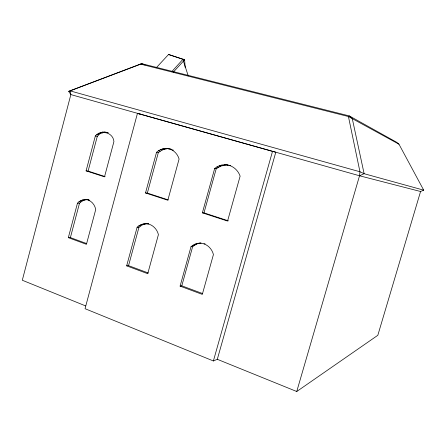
<?xml version="1.0" encoding="UTF-8"?>
<svg xmlns="http://www.w3.org/2000/svg" width="446" height="446" viewBox="0 0 446 446"><rect width="100%" height="100%" fill="white"/><g stroke="black" fill="none" stroke-linecap="round" stroke-linejoin="round"><path stroke-width="0.67" d="M142.029 114.611L137.452 113.373L85.047 308.699L213.389 360.965L217.308 359.303L296.741 391.51L359.532 175.774L359.955 171.766L348.426 116.523L140.418 64.073L68.701 91.352L70.853 94.591L359.532 175.774L420.572 191.501L423.7 190.152L398.969 144.197L396.762 142.335L349.363 115.943L141.873 63.711L68.701 91.352M88.208 200.07C92.255 201.497 94.959 205.4 95.723 209.52L86.435 244.33L68.333 237.662L77.459 203.203C80.397 199.552 85.297 199.083 89.534 200.131M86.095 170.863L88.091 171.091L97.3 136.342C102.418 129.089 113.273 133.237 113.925 141.572L104.515 176.839L86.095 170.863L95.338 135.963C98.415 132.15 103.712 131.208 108.194 132.791L104.347 132.027M68.333 237.662L70.39 237.595L79.483 203.292C81.679 200.828 84.996 199.34 88.319 199.73L84.389 199.591M167.311 148.501L171.292 149.293L169.564 148.953C174.241 150.363 177.759 154.411 179.091 159.038L167.83 200.226L145.513 192.951L156.546 152.264C159.841 149.204 164.641 147.665 169.051 148.841L165.014 148.462M145.145 223.702C151.545 223.401 157.025 228.625 158.408 234.641L147.732 273.688L126.653 265.844L137.123 227.243C140.122 224.243 144.504 223.284 148.613 223.78M145.513 192.951L147.336 193.09L158.324 152.588L162.283 149.945L166.759 148.802M126.653 265.844L128.548 265.643L138.979 227.22L142.709 224.7L146.968 223.697M199.429 243.17C206.108 242.919 211.939 248.249 213.422 254.571L202.306 294.393L180.095 286.12L190.988 246.766C193.675 244.179 197.383 243.064 201.051 243.07L197.126 243.466M180.095 286.12L181.795 285.819L192.65 246.649L196.558 244.079L198.76 243.365M230.231 165.566L229.227 165.388C234.351 166.921 238.387 171.125 240.132 176.125L227.566 221.06L202.378 212.831L214.665 168.488C218.406 165.444 223.502 164.056 228.235 165.143L224.171 164.769M202.378 212.831L203.989 212.876L216.221 168.744L220.703 166.113L225.693 165.048M213.389 360.965L272.517 151.356L275.795 152.225L217.308 359.303M420.572 191.501L377.818 335.297L296.741 391.51M173.254 72.207L184.627 59.803L168.56 54.49L156.262 67.759M172.05 71.36L183.105 59.123L183.373 60.974L188.24 75.865M359.532 175.774L364.12 173.7L423.7 190.152M138.673 64.637L141.873 63.711L145.112 64.999M190.988 246.766L192.65 246.649M192.85 245.289L194.501 245.183M194.919 244.179L196.558 244.079M204.023 243.862L205.093 243.795M137.123 227.243L138.979 227.22M138.901 225.799L140.746 225.787M140.864 224.712L142.709 224.7M147.342 223.814L148.551 223.808M142.965 224.004L144.799 223.998M77.459 203.203L79.483 203.292M78.964 201.782L80.982 201.871M80.654 200.683L82.672 200.778M82.482 199.947L84.495 200.042M214.665 168.488L216.221 168.744M216.823 166.982L218.373 167.25M219.159 165.845L220.703 166.113M221.629 165.098L223.162 165.377M156.546 152.264L158.324 152.588M158.441 150.759L160.214 151.094M160.521 149.605L162.283 149.945M95.338 135.963L97.3 136.342M162.729 148.836L164.485 149.176M171.716 149.806L173.438 150.146M96.871 134.475L98.822 134.859M98.588 133.304L100.54 133.7M100.445 132.495L102.39 132.891M102.385 132.061L104.325 132.462M226.724 164.869L230.103 165.533M137.452 113.373L272.517 151.356M88.091 171.091L105.139 176.616M147.336 193.09L168.265 199.908M203.989 212.876L228.419 220.854M70.39 237.595L86.507 243.522M128.548 265.643L148.278 272.98M181.795 285.819L202.618 293.563M85.643 305.923L22.3 280.244L70.853 94.591L70.189 90.895L359.955 171.766L364.12 173.7L352.228 118.374L349.363 115.943L348.426 116.523L398.969 144.197M168.56 54.49L184.627 59.803L185.14 67.357"/></g></svg>
